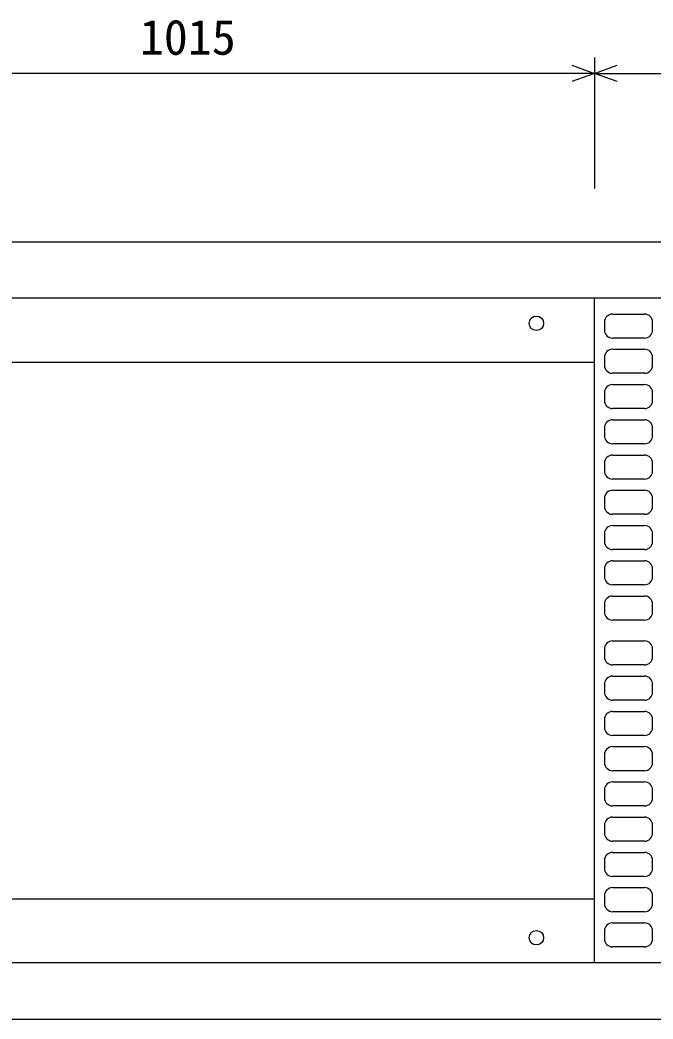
# Model space of a CAD drawing. Units: millimetres, scale not verified. Extents: x -16800 to 16800, y -5940 to 5940.
# Drawn here: x -8653 to -7863, y 3094 to 4341 of the extents above; entities that cross this region are included whole.
import ezdxf
from ezdxf.enums import TextEntityAlignment as Align

# ---------------------------------------------------------------- set-up
doc = ezdxf.new("R2010")
doc.units = ezdxf.units.MM
doc.header["$LTSCALE"] = 20
for name, color, linetype, lineweight in [('0-0_DIM', 7, 'Continuous', 25), ('0-2_HATCH', 6, 'Continuous', 25), ('0-5_OUTLINE', 3, 'Continuous', 25)]:
    doc.layers.add(name, color=color, linetype=linetype, lineweight=lineweight)
doc.styles.add('ＭＳ ゴシック', font='')
doc.styles.get('ＭＳ ゴシック').set_extended_font_data('MS Gothic')

msp = doc.modelspace()

# ---------------------------------------------------------------- linework, layer by layer
at = {"layer": '0-0_DIM'}
for p, q in [((-7936.22, 4294.36), (-7936.22, 4130.6)), ((-7936.22, 4274.36), (-8951.22, 4274.36)), ((-7936.22, 4274.36), (-7443.72, 4274.36))]:
    msp.add_line(p, q, dxfattribs=at)
for points in [[(-7964.41, 4284.62), (-7936.22, 4274.36), (-7964.41, 4264.1)], [(-7908.03, 4264.1), (-7936.22, 4274.36), (-7908.03, 4284.62)]]:
    msp.add_lwpolyline(points, dxfattribs=at)
at = {"layer": '0-2_HATCH'}
for p, q in [((-7913.72, 3973.93), (-7873.72, 3973.93)), ((-7923.72, 3963.93), (-7923.72, 3953.93)), ((-7863.72, 3953.93), (-7863.72, 3963.93)), ((-7873.72, 3943.93), (-7913.72, 3943.93)), ((-7913.72, 3929.93), (-7873.72, 3929.93)), ((-7923.72, 3919.93), (-7923.72, 3909.93)), ((-7863.72, 3909.93), (-7863.72, 3919.93)), ((-7873.72, 3899.93), (-7913.72, 3899.93)), ((-7913.72, 3885.93), (-7873.72, 3885.93)), ((-7923.72, 3875.93), (-7923.72, 3865.93)), ((-7863.72, 3865.93), (-7863.72, 3875.93)), ((-7873.72, 3855.93), (-7913.72, 3855.93)), ((-7913.72, 3841.93), (-7873.72, 3841.93)), ((-7923.72, 3831.93), (-7923.72, 3821.93)), ((-7863.72, 3821.93), (-7863.72, 3831.93)), ((-7873.72, 3811.93), (-7913.72, 3811.93)), ((-7913.72, 3797.93), (-7873.72, 3797.93)), ((-7923.72, 3787.93), (-7923.72, 3777.93)), ((-7863.72, 3777.93), (-7863.72, 3787.93)), ((-7873.72, 3767.93), (-7913.72, 3767.93)), ((-7913.72, 3753.93), (-7873.72, 3753.93)), ((-7923.72, 3743.93), (-7923.72, 3733.93)), ((-7863.72, 3733.93), (-7863.72, 3743.93)), ((-7873.72, 3723.93), (-7913.72, 3723.93)), ((-7913.72, 3709.93), (-7873.72, 3709.93)), ((-7923.72, 3699.93), (-7923.72, 3689.93)), ((-7863.72, 3689.93), (-7863.72, 3699.93)), ((-7873.72, 3679.93), (-7913.72, 3679.93)), ((-7923.72, 3655.93), (-7923.72, 3645.93)), ((-7913.72, 3665.93), (-7873.72, 3665.93)), ((-7863.72, 3645.93), (-7863.72, 3655.93)), ((-7873.72, 3635.93), (-7913.72, 3635.93)), ((-7913.72, 3621.93), (-7873.72, 3621.93)), ((-7923.72, 3611.93), (-7923.72, 3601.93)), ((-7863.72, 3601.93), (-7863.72, 3611.93)), ((-7873.72, 3591.93), (-7913.72, 3591.93)), ((-7923.72, 3555.93), (-7923.72, 3545.93)), ((-7913.72, 3565.93), (-7873.72, 3565.93)), ((-7863.72, 3545.93), (-7863.72, 3555.93)), ((-7873.72, 3535.93), (-7913.72, 3535.93)), ((-7913.72, 3521.93), (-7873.72, 3521.93)), ((-7923.72, 3511.93), (-7923.72, 3501.93)), ((-7863.72, 3501.93), (-7863.72, 3511.93)), ((-7873.72, 3491.93), (-7913.72, 3491.93)), ((-7923.72, 3467.93), (-7923.72, 3457.93)), ((-7913.72, 3477.93), (-7873.72, 3477.93)), ((-7863.72, 3457.93), (-7863.72, 3467.93)), ((-7873.72, 3447.93), (-7913.72, 3447.93)), ((-7913.72, 3433.93), (-7873.72, 3433.93)), ((-7923.72, 3423.93), (-7923.72, 3413.93)), ((-7863.72, 3413.93), (-7863.72, 3423.93)), ((-7873.72, 3403.93), (-7913.72, 3403.93)), ((-7923.72, 3379.93), (-7923.72, 3369.93)), ((-7913.72, 3389.93), (-7873.72, 3389.93)), ((-7863.72, 3369.93), (-7863.72, 3379.93)), ((-7873.72, 3359.93), (-7913.72, 3359.93)), ((-7913.72, 3345.93), (-7873.72, 3345.93)), ((-7923.72, 3335.93), (-7923.72, 3325.93)), ((-7863.72, 3325.93), (-7863.72, 3335.93)), ((-7873.72, 3315.93), (-7913.72, 3315.93)), ((-7913.72, 3301.93), (-7873.72, 3301.93)), ((-7923.72, 3291.93), (-7923.72, 3281.93)), ((-7863.72, 3281.93), (-7863.72, 3291.93)), ((-7873.72, 3271.93), (-7913.72, 3271.93)), ((-7913.72, 3257.93), (-7873.72, 3257.93)), ((-7923.72, 3247.93), (-7923.72, 3237.93)), ((-7863.72, 3237.93), (-7863.72, 3247.93)), ((-7873.72, 3227.93), (-7913.72, 3227.93)), ((-7913.72, 3213.93), (-7873.72, 3213.93)), ((-7923.72, 3203.93), (-7923.72, 3193.93)), ((-7863.72, 3193.93), (-7863.72, 3203.93)), ((-7873.72, 3183.93), (-7913.72, 3183.93))]:
    msp.add_line(p, q, dxfattribs=at)
for centre in [(-8008.72, 3962.43), (-8008.72, 3195.43)]:
    msp.add_circle(centre, 9, dxfattribs=at)
for centre, start, end in [((-7913.72, 3963.93), 90, 180), ((-7873.72, 3963.93), 0, 90), ((-7913.72, 3953.93), 180, 270), ((-7873.72, 3953.93), 270, 0), ((-7913.72, 3919.93), 90, 180), ((-7873.72, 3919.93), 0, 90), ((-7913.72, 3909.93), 180, 270), ((-7873.72, 3909.93), 270, 0), ((-7913.72, 3875.93), 90, 180), ((-7873.72, 3875.93), 0, 90), ((-7913.72, 3865.93), 180, 270), ((-7873.72, 3865.93), 270, 0), ((-7913.72, 3831.93), 90, 180), ((-7873.72, 3831.93), 0, 90), ((-7913.72, 3821.93), 180, 270), ((-7873.72, 3821.93), 270, 0), ((-7913.72, 3787.93), 90, 180), ((-7873.72, 3787.93), 0, 90), ((-7913.72, 3777.93), 180, 270), ((-7873.72, 3777.93), 270, 0), ((-7913.72, 3743.93), 90, 180), ((-7873.72, 3743.93), 0, 90), ((-7913.72, 3733.93), 180, 270), ((-7873.72, 3733.93), 270, 0), ((-7913.72, 3699.93), 90, 180), ((-7873.72, 3699.93), 0, 90), ((-7913.72, 3689.93), 180, 270), ((-7873.72, 3689.93), 270, 0), ((-7913.72, 3655.93), 90, 180), ((-7873.72, 3655.93), 0, 90), ((-7913.72, 3645.93), 180, 270), ((-7873.72, 3645.93), 270, 0), ((-7913.72, 3611.93), 90, 180), ((-7873.72, 3611.93), 0, 90), ((-7913.72, 3601.93), 180, 270), ((-7873.72, 3601.93), 270, 0), ((-7913.72, 3555.93), 90, 180), ((-7873.72, 3555.93), 0, 90), ((-7913.72, 3545.93), 180, 270), ((-7873.72, 3545.93), 270, 0), ((-7913.72, 3511.93), 90, 180), ((-7873.72, 3511.93), 0, 90), ((-7913.72, 3501.93), 180, 270), ((-7873.72, 3501.93), 270, 0), ((-7913.72, 3467.93), 90, 180), ((-7873.72, 3467.93), 0, 90), ((-7913.72, 3457.93), 180, 270), ((-7873.72, 3457.93), 270, 0), ((-7913.72, 3423.93), 90, 180), ((-7873.72, 3423.93), 0, 90), ((-7913.72, 3413.93), 180, 270), ((-7873.72, 3413.93), 270, 0), ((-7913.72, 3379.93), 90, 180), ((-7873.72, 3379.93), 0, 90), ((-7913.72, 3369.93), 180, 270), ((-7873.72, 3369.93), 270, 0), ((-7913.72, 3335.93), 90, 180), ((-7873.72, 3335.93), 0, 90), ((-7913.72, 3325.93), 180, 270), ((-7873.72, 3325.93), 270, 0), ((-7913.72, 3291.93), 90, 180), ((-7873.72, 3291.93), 0, 90), ((-7913.72, 3281.93), 180, 270), ((-7873.72, 3281.93), 270, 0), ((-7913.72, 3247.93), 90, 180), ((-7873.72, 3247.93), 0, 90), ((-7913.72, 3237.93), 180, 270), ((-7873.72, 3237.93), 270, 0), ((-7913.72, 3203.93), 90, 180), ((-7873.72, 3203.93), 0, 90), ((-7913.72, 3193.93), 180, 270), ((-7873.72, 3193.93), 270, 0)]:
    msp.add_arc(centre, 10, start, end, dxfattribs=at)
at = {"layer": '0-5_OUTLINE'}
for p, q in [((-9443.72, 4063.93), (-7443.72, 4063.93)), ((-7443.72, 3993.93), (-9443.72, 3993.93)), ((-7936.22, 3163.93), (-7936.22, 3993.93)), ((-8951.22, 3913.93), (-7936.22, 3913.93)), ((-8951.22, 3243.93), (-7936.22, 3243.93)), ((-7443.72, 3163.93), (-9443.72, 3163.93)), ((-9443.72, 3093.93), (-7443.72, 3093.93))]:
    msp.add_line(p, q, dxfattribs=at)

# ---------------------------------------------------------------- texts
at = {"layer": '0-0_DIM', "style": 'ＭＳ ゴシック'}
msp.add_text('1015', height=43.99, dxfattribs=at).set_placement((-8503.72, 4284.36), align=Align.BOTTOM_LEFT)

doc.saveas('drawing.dxf')
